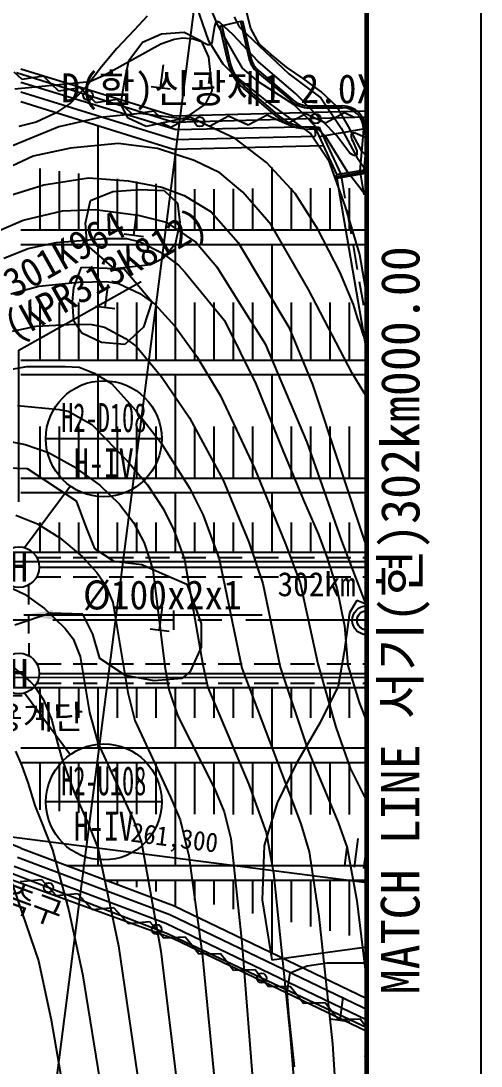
# Model space of a CAD drawing. Header units: millimetres. Extents: x 2406 to 3202, y 1103 to 1810.
# Drawn here: x 3154.3 to 3201.9, y 1428.7 to 1536.8 of the extents above; entities that cross this region are included whole.
import ezdxf
from ezdxf.enums import TextEntityAlignment as Align
from ezdxf.xclip import XClip

# ---------------------------------------------------------------- set-up
doc = ezdxf.new("R2010")
doc.units = ezdxf.units.MM
doc.header["$LTSCALE"] = 10
doc.header["$MEASUREMENT"] = 0
doc.header["$XCLIPFRAME"] = 2
for name, pattern in [('A-CENTR01', [2, 1.25, -0.25, 0.25, -0.25]), ('CENTER', [2, 1.25, -0.25, 0.25, -0.25]), ('HIDDEN', [0.375, 0.25, -0.125])]:
    doc.linetypes.add(name, pattern=pattern)
for name, color, linetype in [('TN-MACL', 6, 'A-CENTR01'), ('TN-MANH', 4, 'Continuous'), ('TZ-BASE', 253, 'Continuous'), ('TZ-CABL', 4, 'Continuous')]:
    doc.layers.add(name, color=color, linetype=linetype)
doc.layers.add('TX-PAPR', color=2, linetype='Continuous', plot=False)
doc.styles.add('HANA', font='GulimChe.ttf')
doc.styles.get("Standard").update_dxf_attribs({"font": 'GulimChe.ttf'})
doc.linetypes.add('I_LINE', pattern='A,3.5,["I",Standard,S=1,R=0,X=-1,Y=-0.5],3.5', length=7)
doc.linetypes.add('ZIGZAG', pattern='A,0.0001,-0.2,[131,ltypeshp.shx,S=0.2,R=0,X=-0.2,Y=0],-0.4,[131,ltypeshp.shx,S=0.2,R=180,X=0.2,Y=0],-0.2', length=0.8001)
doc.dimstyles.get("Standard").update_dxf_attribs({"dimtxt": 0.18, "dimasz": 0.18, "dimexe": 0.18, "dimexo": 0.0625, "dimgap": 0.09, "dimtad": 0, "dimtih": 1, "dimtoh": 1, "dimdec": 4, "dimzin": 0, "dimdsep": 46, "dimtxsty": 'Standard', "dimcen": 0.09, "dimadec": 0, "dimazin": 0, "dimtfac": 1, "dimtdec": 4, "dimtofl": 0, "dimtmove": 0, "dimatfit": 3, "dimfxl": 0, "dimtolj": 1, "dimtzin": 0, "dimarcsym": 0})

# ---------------------------------------------------------------- blocks, each defined once
blk = doc.blocks.new('JD-FHFJ6')
at = {"layer": 'TZ-BASE'}
for p, q in [((630.94, -335.28), (700, 202.17)), ((682.11, 64.3, 108.77), (683.6, 59.99, 108.77)), ((684.54, 61.63, 104.95), (683.53, 64.19, 104.95)), ((688, 61.21, 106.56), (687.57, 62.96, 106.56)), ((677.26, 62.49, 105.73), (675.94, 61.03, 105.73)), ((684.38, 61.87, 105), (684.24, 61.47, 105)), ((684.55, 61.93, 105), (684.38, 61.87, 105)), ((685.96, 59.14, 104.95), (684.54, 61.63, 104.95)), ((684.83, 61.81, 105), (684.55, 61.93, 105)), ((684.8, 61.47), (687.14, 62)), ((686.15, 60.59, 105), (684.83, 61.81, 105)), ((686.27, 62.43, 104.12), (686.78, 61.37, 104.12)), ((686.94, 61.96), (687.79, 58.19)), ((687.14, 62), (687.99, 58.23)), ((675.94, 61.03, 105.73), (674.13, 59.13, 105.73)), ((676.78, 59.79, 106.31), (678.76, 60.66, 106.31)), ((678.76, 60.66, 106.31), (681.1, 60.84, 106.31)), ((681.1, 60.84, 106.31), (682.87, 59.92, 106.31)), ((684.24, 61.47, 105), (684.03, 60.19, 105)), ((685.64, 57.71), (684.8, 61.47)), ((684.99, 61.52), (685.84, 57.75)), ((688.75, 57.81, 105), (686.15, 60.59, 105)), ((686.78, 61.37, 104.12), (688.24, 60.01, 104.12)), ((688.88, 59.61, 106.56), (688, 61.21, 106.56)), ((678.69, 59.58, 105), (672.82, 56.36, 105)), ((675.39, 57.91, 106.31), (676.78, 59.79, 106.31)), ((680.07, 60.07, 105), (678.69, 59.58, 105)), ((680.96, 60.2, 105), (680.07, 60.07, 105)), ((682.08, 60.1, 105), (680.96, 60.2, 105)), ((682.89, 59.83, 105), (682.08, 60.1, 105)), ((682.87, 59.92, 106.31), (683.62, 58.24, 106.31)), ((683.53, 59.54, 105), (682.89, 59.83, 105)), ((683.74, 59.51, 105), (683.53, 59.54, 105)), ((683.6, 59.99, 108.77), (685.09, 57.55, 108.77)), ((683.96, 59.65, 105), (683.74, 59.51, 105)), ((684.03, 60.19, 105), (683.96, 59.65, 105)), ((688.24, 60.01, 104.12), (691.94, 56.54, 104.12)), ((690.12, 58.52, 106.56), (688.88, 59.61, 106.56)), ((674.13, 59.13, 105.73), (672.56, 57.25, 105.73)), ((687.14, 57.12, 104.95), (685.96, 59.14, 104.95)), ((691.7, 57.21, 106.56), (690.12, 58.52, 106.56)), ((674.91, 55.69, 106.31), (675.39, 57.91, 106.31)), ((678.67, 55.09, 106.65), (678.98, 57.47, 106.65)), ((683.62, 58.24, 106.31), (683.83, 56.31, 106.31)), ((685.09, 57.55, 108.77), (686.35, 56.3, 108.77)), ((692.66, 54.44, 105), (688.75, 57.81, 105)), ((664.33, 55.92), (663.52, 56.7)), ((664.2, 57.05), (680, 52.17)), ((664.2, 57.05), (680, 52.17)), ((666.54, 56.27), (664.33, 55.92)), ((667.34, 55.5), (666.54, 56.27)), ((672.56, 57.25, 105.73), (671.14, 55.38, 105.73)), ((672.82, 56.36, 105), (671.33, 55.7, 105)), ((683.83, 56.31, 106.31), (683.95, 54.75, 106.31)), ((686.35, 56.3, 108.77), (689.92, 53.46, 108.77)), ((688.81, 55.69, 104.95), (687.14, 57.12, 104.95)), ((688.71, 56.67), (692.23, 53.68)), ((688.84, 56.82), (692.36, 53.83)), ((693.43, 56.03, 106.56), (691.7, 57.21, 106.56)), ((691.94, 56.54, 104.12), (695.26, 54.05, 104.12)), ((671.33, 55.7, 105), (663.59, 54.94, 105)), ((664.2, 55.65), (680.28, 50.75)), ((668.14, 54.72), (667.34, 55.5)), ((671.14, 55.38, 105.73), (669.33, 53.49, 105.73)), ((674.54, 53.38, 106.31), (674.91, 55.69, 106.31)), ((677.68, 55.22, 106.65), (679.67, 54.97, 106.65)), ((687.41, 55.15), (690.93, 52.16)), ((692.48, 53.3, 104.95), (688.81, 55.69, 104.95)), ((695.25, 54.7, 106.56), (693.43, 56.03, 106.56)), ((664.2, 54.65), (680.14, 49.74)), ((670.35, 55.07), (668.14, 54.72)), ((671.15, 54.29), (670.35, 55.07)), ((671.95, 53.51), (671.15, 54.29)), ((683.95, 54.75, 106.31), (683.27, 53.37, 106.31)), ((690.8, 52), (687.28, 54.99)), ((696.9, 50.1, 105), (692.66, 54.44, 105)), ((696.93, 53.11, 106.56), (695.25, 54.7, 106.56)), ((664.2, 53.65), (680, 48.74)), ((669.33, 53.49, 105.73), (667.78, 52.46, 105.73)), ((674.16, 53.86), (671.95, 53.51)), ((674.97, 53.08), (674.16, 53.86)), ((675.3, 51.94, 106.31), (674.54, 53.38, 106.31)), ((675.77, 52.3), (674.97, 53.08)), ((683.27, 53.37, 106.31), (681.17, 51.94, 106.31)), ((689.92, 53.46, 108.77), (694.21, 50.31, 108.77)), ((695.76, 50.01, 104.95), (692.48, 53.3, 104.95)), ((694.04, 53.21), (697.48, 53.21)), ((694.04, 53.01), (697.48, 53.01)), ((695.26, 54.05, 104.12), (697.36, 50.92, 104.12)), ((698.11, 51.09, 106.56), (696.93, 53.11, 106.56)), ((667.78, 52.46, 105.73), (665.78, 51.52, 105.73)), ((672.37, 52.01, 106), (668.12, 51.05, 106)), ((676.56, 52.41, 106), (672.37, 52.01, 106)), ((677.18, 51.06, 106.31), (675.3, 51.94, 106.31)), ((677.98, 52.65), (675.77, 52.3)), ((682.48, 51.65, 106), (676.56, 52.41, 106)), ((681.17, 51.94, 106.31), (677.18, 51.06, 106.31)), ((678.78, 51.88), (677.98, 52.65)), ((681.7, 52.03), (679.73, 50.98)), ((680, 52.17), (700, 52.71)), ((680, 52.17), (700, 52.71)), ((682.72, 51.56), (681.7, 52.03)), ((685.7, 52.14), (683.73, 51.09)), ((686.72, 51.67), (685.7, 52.14)), ((689.7, 52.25), (687.73, 51.2)), ((690.71, 51.78), (689.7, 52.25)), ((693.7, 52.37), (691.73, 51.31)), ((694.71, 51.89), (693.7, 52.37)), ((695.73, 51.42), (694.71, 51.89)), ((697.7, 52.48), (695.73, 51.42)), ((698.71, 52.01), (697.7, 52.48)), ((668.12, 51.05, 106), (662.56, 48.76, 106)), ((665.78, 51.52, 105.73), (663.99, 51.08, 105.73)), ((672.2, 40.38), (672.2, 51.16)), ((679.73, 50.98), (678.72, 51.45)), ((680.28, 50.75), (694.62, 51.09)), ((686.38, 49.83, 106), (682.48, 51.65, 106)), ((683.73, 51.09), (682.72, 51.56)), ((687.73, 51.2), (686.72, 51.67)), ((691.73, 51.31), (690.71, 51.78)), ((694.04, 51.01), (694.62, 51.01)), ((695.15, 50.81), (694.04, 50.81)), ((694.62, 51.09), (694.65, 50.09)), ((694.62, 51.01), (695.06, 51.01)), ((695.06, 51.01), (695.15, 50.81)), ((697.36, 50.92, 104.12), (698.97, 47.91, 104.12)), ((699.49, 48.51, 106.56), (698.11, 51.09, 106.56)), ((680.14, 49.74), (694.65, 50.09)), ((689.63, 47.35, 106), (686.38, 49.83, 106)), ((694.21, 50.31, 108.77), (696.04, 47.6, 108.77)), ((698.02, 46.4, 104.95), (695.76, 50.01, 104.95)), ((698.24, 48.33, 105), (696.9, 50.1, 105)), ((698.46, 50.37, 105), (698.34, 50.13, 105)), ((698.34, 50.13, 105), (698.46, 49.74, 105)), ((698.79, 50.37, 105), (698.46, 50.37, 105)), ((698.46, 49.74, 105), (698.56, 49.55, 105)), ((699.28, 50.18, 105), (698.79, 50.37, 105)), ((699.73, 49.96, 105), (699.28, 50.18, 105)), ((700, 49.88, 105), (699.73, 49.96, 105)), ((669.33, 48.83, 107), (665.47, 48.01, 107)), ((674.28, 49.32, 107), (669.33, 48.83, 107)), ((678.35, 48.8, 107), (674.28, 49.32, 107)), ((682.14, 47.56, 107), (678.35, 48.8, 107)), ((680, 48.74), (695.5, 49.11)), ((680.2, 40.38), (680.2, 48.74)), ((698.56, 49.55, 105), (698.98, 48.57, 105)), ((699.93, 49.22), (700, 49.22)), ((665.47, 48.01, 107), (660.07, 45.51, 107)), ((696.04, 47.6, 108.77), (697.72, 42.87, 108.77)), ((698.59, 48.12, 105), (698.24, 48.33, 105)), ((698.79, 48.05, 105), (698.59, 48.12, 105)), ((698.97, 48.15, 105), (698.79, 48.05, 105)), ((698.98, 48.57, 105), (698.97, 48.15, 105)), ((698.97, 47.91, 104.12), (700, 46.41, 104.12)), ((700, 47.98, 106.56), (699.49, 48.51, 106.56)), ((666.2, 40.38), (666.2, 46.74)), ((684.79, 46.28, 107), (682.14, 47.56, 107)), ((692.6, 44.15, 106), (689.63, 47.35, 106)), ((690.2, 40.38), (690.2, 46.84)), ((666.59, 45.05, 108), (671.2, 45.77, 108)), ((668.2, 40.38), (668.2, 46.47)), ((670.2, 40.38), (670.2, 46.2)), ((671.2, 45.77, 108), (675.29, 45.44, 108)), ((674.2, 40.38), (674.2, 45.66)), ((675.29, 45.44, 108), (678.78, 44.8, 108)), ((687.17, 44.28, 107), (684.79, 46.28, 107)), ((699.96, 43.82, 104.95), (698.02, 46.4, 104.95)), ((661.89, 43.59, 108), (666.59, 45.05, 108)), ((671.42, 43.42, 109.8), (673.71, 44.34, 109.8)), ((673.71, 44.34, 109.8), (676.52, 44.56, 109.8)), ((676.2, 40.38), (676.2, 45.4)), ((676.52, 44.56, 109.8), (679.02, 44.45, 109.8)), ((678.2, 40.38), (678.2, 45.13)), ((678.78, 44.8, 108), (681.11, 43.94, 108)), ((679.02, 44.45, 109.8), (680.41, 43.16, 109.8)), ((682.2, 40.38), (682.2, 44.59)), ((684.2, 40.38), (684.2, 44.61)), ((686.2, 40.38), (686.2, 44.63)), ((688.2, 40.38), (688.2, 44.66)), ((692.2, 40.38), (692.2, 44.71)), ((694.2, 40.38), (694.2, 44.71)), ((696.2, 40.38), (696.2, 44.71)), ((698.2, 40.38), (698.2, 44.71)), ((670.89, 41.06, 109.8), (671.42, 43.42, 109.8)), ((681.11, 43.94, 108), (683.9, 42.26, 108)), ((690.12, 40.9, 107), (687.17, 44.28, 107)), ((694.95, 40.47, 106), (692.6, 44.15, 106)), ((700, 43.72, 104.95), (699.96, 43.82, 104.95)), ((664.43, 41.38, 109), (668.5, 42.36, 109)), ((668.5, 42.36, 109), (671.9, 42.49, 109)), ((671.9, 42.49, 109), (676.34, 41.92, 109)), ((675.89, 39.84, 110.63), (676.2, 42.22, 110.63)), ((680.41, 43.16, 109.8), (680.67, 41.13, 109.8)), ((683.9, 42.26, 108), (686.69, 39.09, 108)), ((697.72, 42.87, 108.77), (699.26, 37.84, 108.77)), ((660.05, 39.5, 109), (664.43, 41.38, 109)), ((676.34, 41.92, 109), (679.25, 41.17, 109)), ((679.25, 41.17, 109), (682.36, 39.08, 109)), ((680.67, 41.13, 109.8), (680.16, 38.91, 109.8)), ((664.2, 40.38), (700, 40.38)), ((671.06, 38.79, 109.8), (670.89, 41.06, 109.8)), ((693.96, 34.21, 107), (690.12, 40.9, 107)), ((697.2, 36.04, 106), (694.95, 40.47, 106)), ((664.95, 38.44, 110), (667.85, 39.07, 110)), ((667.85, 39.07, 110), (672.92, 39.5, 110)), ((672.92, 39.5, 110), (675.15, 39.48, 110)), ((674.9, 39.97, 110.63), (676.89, 39.71, 110.63)), ((675.15, 39.48, 110), (676.56, 39.15, 110)), ((676.56, 39.15, 110), (678.78, 38.02, 110)), ((682.36, 39.08, 109), (684.48, 36.55, 109)), ((686.69, 39.09, 108), (691.95, 30.33, 108)), ((662.43, 37.47, 110), (664.95, 38.44, 110)), ((664.2, 38.88), (700, 38.88)), ((673.88, 36.35, 109.8), (671.06, 38.79, 109.8)), ((672.2, 26.88), (672.2, 38.88)), ((678.78, 38.02, 110), (680.53, 36.73, 110)), ((680.16, 38.91, 109.8), (678.94, 37.42, 109.8)), ((680.2, 26.88), (680.2, 38.88)), ((690.2, 26.88), (690.2, 38.88)), ((677.63, 36.77, 109.8), (673.88, 36.35, 109.8)), ((678.94, 37.42, 109.8), (677.63, 36.77, 109.8)), ((699.26, 37.84, 108.77), (700, 33.46, 108.77)), ((669.69, 34.41, 112.35), (670.48, 36.52, 112.35)), ((670.48, 36.52, 112.35), (674.89, 36.37, 112.35)), ((674.89, 36.37, 112.35), (677.74, 32.96, 112.35)), ((680.53, 36.73, 110), (681.2, 35.99, 110)), ((681.2, 35.99, 110), (685.28, 31.01, 110)), ((684.48, 36.55, 109), (686.67, 33.08, 109)), ((698.64, 32.66, 106), (697.2, 36.04, 106)), ((666.05, 34.57, 111), (670.15, 34.98, 111)), ((670.15, 34.98, 111), (673.06, 35.03, 111)), ((672.93, 32.36, 112.68), (673.23, 34.74, 112.68)), ((673.06, 35.03, 111), (674.32, 34.83, 111)), ((674.32, 34.83, 111), (676.5, 33.79, 111)), ((663.16, 33.78, 111), (666.05, 34.57, 111)), ((669.54, 32.95, 112.35), (669.69, 34.41, 112.35)), ((676.5, 33.79, 111), (678.08, 32.71, 111)), ((698.48, 25.55, 107), (693.96, 34.21, 107)), ((666.2, 26.88), (666.2, 32.88)), ((668.2, 26.88), (668.2, 32.88)), ((669.67, 30.94, 112.35), (669.54, 32.95, 112.35)), ((670.2, 26.88), (670.2, 32.88)), ((671.94, 32.49, 112.68), (673.92, 32.24, 112.68)), ((674.2, 26.88), (674.2, 32.88)), ((676.2, 26.88), (676.2, 32.88)), ((677.74, 32.96, 112.35), (676.9, 30.32, 112.35)), ((678.08, 32.71, 111), (680.13, 30.43, 111)), ((678.2, 26.88), (678.2, 32.88)), ((682.2, 26.88), (682.2, 32.88)), ((684.2, 26.88), (684.2, 32.88)), ((686.2, 26.88), (686.2, 32.88)), ((686.67, 33.08, 109), (689.47, 28.58, 109)), ((688.2, 26.88), (688.2, 32.88)), ((692.2, 26.88), (692.2, 32.88)), ((694.2, 26.88), (694.2, 32.88)), ((696.2, 26.88), (696.2, 32.88)), ((698.2, 26.88), (698.2, 32.88)), ((699.03, 31.3, 106), (698.64, 32.66, 106)), ((663.34, 29.92, 112), (665.8, 30.44, 112)), ((665.8, 30.44, 112), (669.86, 30.63, 112)), ((670.52, 29.7, 112.35), (669.67, 30.94, 112.35)), ((669.86, 30.63, 112), (671.55, 30.61, 112)), ((671.55, 30.61, 112), (672.87, 30.33, 112)), ((672.87, 30.33, 112), (675.04, 29.14, 112)), ((676.9, 30.32, 112.35), (674.96, 28.54, 112.35)), ((680.13, 30.43, 111), (682.41, 27.3, 111)), ((685.28, 31.01, 110), (688.52, 24.47, 110)), ((691.95, 30.33, 108), (694.38, 24.38, 108)), ((699.38, 30.37, 106), (699.03, 31.3, 106)), ((699.66, 29.5, 106), (699.38, 30.37, 106)), ((672.56, 28.75, 112.35), (670.52, 29.7, 112.35)), ((700, 28.71, 106), (699.66, 29.5, 106)), ((674.96, 28.54, 112.35), (672.56, 28.75, 112.35)), ((675.04, 29.14, 112), (676.17, 28.32, 112)), ((676.17, 28.32, 112), (678.8, 25.14, 112)), ((689.47, 28.58, 109), (693.81, 18.44, 109)), ((682.41, 27.3, 111), (684.85, 23.2, 111)), ((280, 26.85), (700, -27.12)), ((661.68, 25.71, 113), (664.8, 26.25, 113)), ((700, 26.88), (664.2, 26.88)), ((664.8, 26.25, 113), (668.79, 26.25, 113)), ((668.79, 26.25, 113), (670.23, 26.18, 113)), ((670.23, 26.18, 113), (671.8, 25.56, 113)), ((700, 25.38), (664.2, 25.38)), ((671.8, 25.56, 113), (673.57, 24.49, 113)), ((672.2, 14.71), (672.2, 25.38)), ((678.8, 25.14, 112), (681.67, 20.93, 112)), ((680.2, 14.71), (680.2, 25.38)), ((690.2, 14.71), (690.2, 25.38)), ((700, 23.08, 107), (698.48, 25.55, 107)), ((673.57, 24.49, 113), (676.1, 21.69, 113)), ((688.52, 24.47, 110), (691.4, 17.39, 110)), ((694.38, 24.38, 108), (700, 7.46, 108)), ((684.85, 23.2, 111), (688.38, 15.72, 111)), ((663.85, 22.2, 114), (668.15, 21.81, 114)), ((668.15, 21.81, 114), (669.1, 21.62, 114)), ((676.1, 21.69, 113), (678.69, 18.39, 113)), ((669.1, 21.62, 114), (671.53, 20.24, 114)), ((681.67, 20.93, 112), (685.15, 14.5, 112)), ((666.2, 14.71), (666.2, 20.05)), ((668.2, 14.71), (668.2, 20.05)), ((670.2, 14.71), (670.2, 20.05)), ((671.53, 20.24, 114), (675.31, 16.4, 114)), ((674.2, 14.71), (674.2, 20.05)), ((676.2, 14.71), (676.2, 20.05)), ((678.2, 14.71), (678.2, 20.05)), ((682.2, 14.71), (682.2, 20.05)), ((684.2, 14.71), (684.2, 20.05)), ((686.2, 14.71), (686.2, 20.05)), ((688.2, 14.71), (688.2, 20.05)), ((692.2, 14.71), (692.2, 20.05)), ((694.2, 14.71), (694.2, 20.05)), ((696.2, 14.71), (696.2, 20.05)), ((698.2, 14.71), (698.2, 20.05)), ((661.87, 18.73, 115), (664.66, 18.18, 115)), ((678.69, 18.39, 113), (681.68, 13.63, 113)), ((693.81, 18.44, 109), (697.38, 8.21, 109)), ((664.66, 18.18, 115), (667.05, 17.35, 115)), ((667.05, 17.35, 115), (669.63, 15.95, 115)), ((691.4, 17.39, 110), (693.55, 12.18, 110)), ((675.31, 16.4, 114), (677.31, 14, 114)), ((660.52, 15.85, 114.54), (664.86, 15.71, 114.54)), ((664.86, 15.71, 114.54), (669.93, 12.35, 114.54)), ((669.63, 15.95, 115), (672.38, 13.96, 115)), ((688.38, 15.72, 111), (691.56, 7.99, 111)), ((664.2, 14.71), (700, 14.71)), ((685.15, 14.5, 112), (687.81, 8.07, 112)), ((664.2, 13.21), (700, 13.21)), ((672.2, 7), (672.2, 13.21)), ((672.38, 13.96, 115), (674.41, 12.01, 115)), ((677.31, 14, 114), (678.97, 11.5, 114)), ((680.2, 7), (680.2, 13.21)), ((681.68, 13.63, 113), (683.07, 10.87, 113)), ((690.2, 7), (690.2, 13.21)), ((669.93, 12.35, 114.54), (670.92, 9.66, 114.54)), ((674.41, 12.01, 115), (675.86, 10.11, 115)), ((693.55, 12.18, 110), (695.02, 8.89, 110)), ((663.67, 10.86, 116), (665.91, 9.96, 116)), ((678.97, 11.5, 114), (680.04, 9.31, 114)), ((683.07, 10.87, 113), (684.74, 6.35, 113)), ((665.91, 9.96, 116), (668.25, 8.52, 116)), ((666.2, 7), (666.2, 10.11)), ((668.2, 7), (668.2, 10.11)), ((670.2, 7), (670.2, 10.11)), ((674.2, 7), (674.2, 10.11)), ((675.86, 10.11, 115), (676.97, 8.01, 115)), ((676.2, 7), (676.2, 10.11)), ((678.2, 7), (678.2, 10.11)), ((682.2, 7), (682.2, 10.11)), ((684.2, 7), (684.2, 10.11)), ((686.2, 7), (686.2, 10.11)), ((688.2, 7), (688.2, 10.11)), ((692.2, 7), (692.2, 10.11)), ((694.2, 7), (694.2, 10.11)), ((696.2, 7), (696.2, 10.11)), ((698.2, 7), (698.2, 10.11)), ((670.92, 9.66, 114.54), (671.81, 7.41, 114.54)), ((680.04, 9.31, 114), (681.13, 6.28, 114)), ((695.02, 8.89, 110), (695.83, 6.63, 110)), ((668.25, 8.52, 116), (670.55, 6.6, 116)), ((676.97, 8.01, 115), (677.86, 5.24, 115)), ((687.81, 8.07, 112), (689.26, 3.79, 112)), ((691.56, 7.99, 111), (693.1, 3.86, 111)), ((697.38, 8.21, 109), (700, 1.36, 109)), ((700, 7), (658, 7)), ((670.55, 6.6, 116), (672.07, 4.94, 116)), ((671.81, 7.41, 114.54), (673.82, 6.13, 114.54)), ((695.83, 6.63, 110), (696.92, 3.32, 110)), ((673.82, 6.13, 114.54), (676.71, 5.77, 114.54)), ((676.71, 5.77, 114.54), (679.07, 4.73, 114.54)), ((681.13, 6.28, 114), (683.04, -4.62, 114)), ((684.74, 6.35, 113), (687.07, -4.96, 113)), ((672.07, 4.94, 116), (672.98, 3.61, 116)), ((677.86, 5.24, 115), (679.09, -4.77, 115)), ((679.07, 4.73, 114.54), (681.37, 3.75, 114.54)), ((662.73, 3.58, 117), (664.59, 2.69, 117)), ((672.98, 3.61, 116), (673.73, 1.85, 116)), ((681.37, 3.75, 114.54), (682.87, -0.33, 114.54)), ((689.26, 3.79, 112), (691.03, -4.86, 112)), ((693.1, 3.86, 111), (694.93, -4.49, 111)), ((696.92, 3.32, 110), (697.69, -0.58, 110)), ((664.59, 2.69, 117), (666.65, 1.21, 117)), ((666.65, 1.21, 117), (668.79, -0.84, 117)), ((673.73, 1.85, 116), (675.28, -7.46, 116)), ((678.56, -1, 115.78), (678.87, 1.38, 115.78)), ((698.97, 2.04, 112.46), (698.21, 0.78, 112.46)), ((700, 1.65, 112.46), (698.97, 2.04, 112.46)), ((667.28, 0.72, 114.54), (663.59, -0.52, 114.54)), ((670.63, 0.63, 114.54), (667.28, 0.72, 114.54)), ((671.64, -1.44, 114.54), (670.63, 0.63, 114.54)), ((680, 1), (680, -1)), ((698.21, 0.78, 112.46), (697.66, -3.25, 112.46)), ((700, 1), (700, -1)), ((668.79, -0.84, 117), (669.62, -1.93, 117)), ((677.57, -0.88, 115.78), (679.55, -1.13, 115.78)), ((682.87, -0.33, 114.54), (682.86, -2.79, 114.54)), ((697.69, -0.58, 110), (698.05, -4.68, 110)), ((669.62, -1.93, 117), (670.33, -3.73, 117)), ((672.38, -3.94, 114.54), (671.64, -1.44, 114.54)), ((682.86, -2.79, 114.54), (681.72, -5.3, 114.54)), ((670.33, -3.73, 117), (671.29, -9.53, 117)), ((675.04, -5.71, 114.54), (672.38, -3.94, 114.54)), ((697.66, -3.25, 112.46), (697.05, -6.8, 112.46)), ((663.06, -4.54, 118), (665.21, -6.36, 118)), ((679.09, -4.77, 115), (679.5, -7.17, 115)), ((681.72, -5.3, 114.54), (680.86, -6.01, 114.54)), ((683.04, -4.62, 114), (683.55, -6.95, 114)), ((687.07, -4.96, 113), (693.17, -21.07, 113)), ((691.03, -4.86, 112), (693.9, -13.4, 112)), ((694.93, -4.49, 111), (696.81, -11.05, 111)), ((698.05, -4.68, 110), (699.21, -8.5, 110)), ((665.21, -6.36, 118), (665.54, -6.7, 118)), ((678.01, -6.26, 114.54), (675.04, -5.71, 114.54)), ((680.86, -6.01, 114.54), (678.01, -6.26, 114.54)), ((700, -7), (661.2, -7)), ((665.54, -6.7, 118), (666.53, -8.22, 118)), ((666.2, -10.1), (666.2, -7)), ((668.2, -10.1), (668.2, -7)), ((670.2, -10.1), (670.2, -7)), ((672.2, -13.21), (672.2, -7)), ((674.2, -10.1), (674.2, -7)), ((675.28, -7.46, 116), (676.01, -10.37, 116)), ((676.2, -10.1), (676.2, -7)), ((678.2, -10.1), (678.2, -7)), ((679.5, -7.17, 115), (680.46, -9.93, 115)), ((680.2, -13.21), (680.2, -7)), ((682.2, -10.1), (682.2, -7)), ((683.55, -6.95, 114), (687.81, -16.97, 114)), ((684.2, -10.1), (684.2, -7)), ((686.2, -10.1), (686.2, -7)), ((688.2, -10.1), (688.2, -7)), ((690.2, -13.21), (690.2, -7)), ((692.2, -10.1), (692.2, -7)), ((694.2, -10.1), (694.2, -7)), ((697.05, -6.8, 112.46), (695.19, -10.56, 112.46)), ((696.2, -10.1), (696.2, -7)), ((698.2, -10.1), (698.2, -7)), ((656.59, -7.8), (664.35, -7.78)), ((666.53, -8.22, 118), (667.4, -10.33, 118)), ((699.21, -8.5, 110), (700, -10.5, 110)), ((671.29, -9.53, 117), (672.18, -12.66, 117)), ((667.4, -10.33, 118), (667.97, -12.57, 118)), ((676.01, -10.37, 116), (679.7, -18.3, 116)), ((680.46, -9.93, 115), (684.23, -17.39, 115)), ((695.19, -10.56, 112.46), (692.69, -14.84, 112.46)), ((696.81, -11.05, 111), (698.29, -15.31, 111)), ((667.97, -12.57, 118), (668.43, -14.28, 118)), ((672.18, -12.66, 117), (675.9, -20.73, 117)), ((663.63, -13.55, 119), (664.29, -15.05, 119)), ((664.2, -13.21), (700, -13.21)), ((693.9, -13.4, 112), (697.06, -20.92, 112)), ((664.2, -14.71), (700, -14.71)), ((664.29, -15.05, 119), (664.92, -16.79, 119)), ((666.2, -19.62), (666.2, -14.71)), ((668.2, -19.76), (668.2, -14.71)), ((668.43, -14.28, 118), (669.07, -16.01, 118)), ((670.2, -19.9), (670.2, -14.71)), ((672.2, -25.38), (672.2, -14.71)), ((674.2, -20.05), (674.2, -14.71)), ((676.2, -20.05), (676.2, -14.71)), ((678.2, -20.06), (678.2, -14.71)), ((680.2, -25.38), (680.2, -14.71)), ((682.2, -20.07), (682.2, -14.71)), ((684.2, -20.07), (684.2, -14.71)), ((686.2, -20.08), (686.2, -14.71)), ((688.2, -20.08), (688.2, -14.71)), ((690.2, -25.38), (690.2, -14.71)), ((692.69, -14.84, 112.46), (690.73, -18.89, 112.46)), ((692.2, -20.09), (692.2, -14.71)), ((694.2, -20.09), (694.2, -14.71)), ((696.2, -20.1), (696.2, -14.71)), ((698.2, -20.1), (698.2, -14.71)), ((669.07, -16.01, 118), (669.69, -17.72, 118)), ((698.29, -15.31, 111), (700, -18.74, 111)), ((664.92, -16.79, 119), (665.65, -19.16, 119)), ((687.81, -16.97, 114), (689.59, -21.94, 114)), ((669.69, -17.72, 118), (671.21, -21.13, 118)), ((679.7, -18.3, 116), (680.69, -20.65, 116)), ((684.23, -17.39, 115), (685.23, -19.8, 115)), ((665.65, -19.16, 119), (667.46, -23.74, 119)), ((690.73, -18.89, 112.46), (689.4, -23.29, 112.46)), ((685.23, -19.8, 115), (685.94, -22.58, 115)), ((664.2, -23.56), (657.73, -20.95)), ((671.21, -21.13, 118), (672.16, -23.52, 118)), ((675.9, -20.73, 117), (676.69, -22.97, 117)), ((680.69, -20.65, 116), (681.58, -24.38, 116)), ((693.17, -21.07, 113), (694.05, -23.96, 113)), ((697.06, -20.92, 112), (697.99, -23.52, 112)), ((685.94, -22.58, 115), (687.06, -33.33, 115)), ((689.59, -21.94, 114), (690.36, -26.11, 114)), ((699.09, -22.56, 112.46), (698.71, -25.53, 112.46)), ((664.2, -23.56), (680, -29.5)), ((667.46, -23.74, 119), (669.15, -30.05, 119)), ((672.16, -23.52, 118), (674.31, -33.66, 118)), ((676.69, -22.97, 117), (678.7, -34.22, 117)), ((689.4, -23.29, 112.46), (689.17, -28.92, 112.46)), ((697.72, -25.41, 112.46), (697.97, -23.42, 112.46)), ((697.99, -23.52, 112), (698.98, -29.01, 112)), ((699.7, -25.66, 112.46), (699.96, -23.68, 112.46)), ((663.85, -24.5), (679.61, -30.42)), ((681.58, -24.38, 116), (682.97, -34.46, 116)), ((694.05, -23.96, 113), (695.04, -30.6, 113)), ((663.5, -25.43), (679.21, -31.34)), ((669.04, -25.38), (700, -25.38)), ((662.93, -26.71), (680, -32.91)), ((662.93, -26.71), (680, -32.91)), ((663.07, -26.57, 120), (666.03, -35.21, 120)), ((664.11, -27.03), (666.34, -26.82)), ((666.34, -26.82), (667.09, -27.65)), ((673.03, -26.88), (700, -26.88)), ((674.2, -27.32), (674.2, -26.88)), ((676.2, -27.6), (676.2, -26.88)), ((678.2, -28.05), (678.2, -26.88)), ((680.2, -29.6), (680.2, -26.88)), ((682.2, -28.96), (682.2, -26.88)), ((684.2, -29.41), (684.2, -26.88)), ((686.2, -29.87), (686.2, -26.88)), ((688.2, -30.32), (688.2, -26.88)), ((690.2, -34.4), (690.2, -26.88)), ((690.36, -26.11, 114), (692.08, -42.91, 114)), ((692.2, -31.23), (692.2, -26.88)), ((694.2, -31.68), (694.2, -26.88)), ((696.2, -32.13), (696.2, -26.88)), ((698.2, -32.59), (698.2, -26.88)), ((667.09, -27.65), (667.84, -28.47)), ((667.84, -28.47), (670.07, -28.26)), ((670.07, -28.26), (670.82, -29.09)), ((670.82, -29.09), (671.57, -29.92)), ((689.17, -28.92, 112.46), (690.18, -35.11, 112.46)), ((698.98, -29.01, 112), (700, -37.52, 112)), ((669.15, -30.05, 119), (670.59, -36.56, 119)), ((671.57, -29.92), (673.8, -29.71)), ((673.8, -29.71), (674.55, -30.53)), ((680, -29.5), (700, -39.11)), ((674.55, -30.53), (675.3, -31.36)), ((675.3, -31.36), (677.53, -31.15)), ((677.53, -31.15), (678.28, -31.98)), ((679.21, -31.34), (699.14, -40.92)), ((679.61, -30.42), (699.57, -40.01)), ((695.04, -30.6, 113), (696.46, -43.81, 113)), ((678.28, -31.98), (678.99, -32.84)), ((678.99, -32.84), (681.22, -32.75)), ((680, -32.91), (700, -42.51)), ((680, -32.91), (700, -42.51)), ((681.22, -32.75), (681.93, -33.62)), ((687.06, -33.33, 115), (688.38, -50.15, 115)), ((674.31, -33.66, 118), (676.46, -48.3, 118)), ((678.7, -34.22, 117), (680.64, -50.3, 117)), ((681.93, -33.62), (682.62, -34.5)), ((682.62, -34.5), (684.85, -34.45)), ((682.97, -34.46, 116), (684.47, -49.8, 116)), ((684.85, -34.45), (685.54, -35.32)), ((690.18, -35.11, 112.46), (700, -33.77, 112.46)), ((666.03, -35.21, 120), (667.34, -41.34, 120)), ((685.53, -35.31), (686.22, -36.18)), ((693.82, -35.73, 111.58), (695.91, -35.44, 111.58)), ((695.91, -35.44, 111.58), (697.78, -35.43, 111.58)), ((697.78, -35.43, 111.58), (699.62, -35.42, 111.58)), ((699.62, -35.42, 111.58), (700, -35.44, 111.58)), ((670.59, -36.56, 119), (672.97, -51.31, 119)), ((686.22, -36.18), (688.46, -36.13)), ((688.46, -36.13), (689.15, -37.01)), ((691.78, -38.45, 111.58), (692.07, -36.48, 111.58)), ((692.07, -36.48, 111.58), (693.82, -35.73, 111.58)), ((689.15, -37.01), (689.84, -37.89)), ((689.84, -37.89), (692.08, -37.84)), ((692.08, -37.84), (692.77, -38.71)), ((691.95, -40.69, 111.58), (691.78, -38.45, 111.58)), ((692.77, -38.71), (693.46, -39.59)), ((693.46, -39.59), (695.7, -39.54)), ((695.7, -39.54), (696.39, -40.42)), ((697.25, -41.37, 112.76), (697.56, -38.99, 112.76)), ((692.54, -46.2, 111.58), (691.95, -40.69, 111.58)), ((696.39, -40.42), (697.08, -41.3)), ((699.14, -40.92), (700, -41.32)), ((699.57, -40.01), (700, -40.21)), ((667.34, -41.34, 120), (669.29, -52.68, 120)), ((696.26, -41.24, 112.76), (698.24, -41.5, 112.76)), ((697.08, -41.3), (699.31, -41.24)), ((699.31, -41.24), (700.01, -42.12)), ((692.08, -42.91, 114), (692.45, -47.68, 114)), ((696.46, -43.81, 113), (696.68, -47.05, 113))]:
    blk.add_line(p, q, dxfattribs=at)
at = {"layer": 'TZ-BASE', "ltscale": 0.2}
for p, q in [((680.02, 51.48), (663.75, 56.63)), ((700, 52.04), (680.02, 51.48)), ((657.02, -23.75), (679.39, -32.41)), ((679.39, -32.41), (700, -42.12))]:
    blk.add_line(p, q, dxfattribs=at)
at = {"layer": 'TZ-BASE', "linetype": 'Continuous'}
for p, q in [((694.62, 51.01), (696.9, 46.07)), ((700.08, 50.88), (695.08, 50.02)), ((695.15, 50.81), (697.31, 46.14)), ((699.68, 50.81), (699.28, 46.48)), ((700.08, 50.88), (699.69, 46.55)), ((699.77, 46.57), (696.82, 46.06)), ((699.77, 46.57), (700, 45.26)), ((696.82, 46.06), (700, 27.64)), ((699.81, 46.37), (696.85, 45.86)), ((699.83, 46.22), (696.88, 45.71))]:
    blk.add_line(p, q, dxfattribs=at)
at = {"layer": 'TZ-BASE', "linetype": 'HIDDEN'}
for p, q in [((697.31, 46.14), (700, 30.58)), ((699.28, 46.48), (700, 42.33))]:
    blk.add_line(p, q, dxfattribs=at)
at = {"layer": 'TZ-BASE', "linetype": 'I_LINE', "ltscale": 0.2}
for p, q in [((484.73, 6.12), (700.4, 6.07)), ((453.96, -6.09), (700, -5.89))]:
    blk.add_line(p, q, dxfattribs=at)
at = {"layer": 'TZ-BASE', "linetype": 'CENTER', "flags": 128}
blk.add_lwpolyline([(700, 0), (280, 0), (0, 0)], dxfattribs=at)
at = {"layer": 'TZ-BASE'}
for centre, radius in [((671.15, 54.29), 0.5), ((682.72, 51.56), 0.5), ((694.71, 51.89), 0.5), ((700, 0), 1.5), ((700, 0), 1), ((667.06, -27.64), 0.5), ((678.25, -31.97), 0.5), ((689.14, -37.01), 0.5)]:
    blk.add_circle(centre, radius, dxfattribs=at)
for centre, radius, start, end in [((690.52, 58.8), 5, 192.6885, 229.6477), ((690.52, 58.8), 4.8, 192.6885, 229.6477), ((690.52, 58.8), 2.8, 192.6885, 229.6477), ((690.52, 58.8), 2.6, 192.6885, 229.6477), ((694.04, 55.81), 2.8, 229.6477, 269.953), ((694.04, 55.81), 2.6, 229.6477, 269.953), ((697.48, 50.81), 2.4, 0.0187, 89.9542), ((697.48, 50.81), 2.2, 0.0213, 89.9543), ((694.04, 55.81), 5, 229.6477, 269.953), ((694.04, 55.81), 4.8, 229.6477, 269.953)]:
    blk.add_arc(centre, radius, start, end, dxfattribs=at)
at = {"layer": 'TZ-BASE', "linetype": 'ByBlock'}
blk.add_point((699.84, -45.1), dxfattribs=at)
at = {"layer": 'TZ-BASE', "style": 'HANA'}
for s, height, rotation, p in [('D(함)신광제1 2.0X1 사80%%D', 3, 359.7997, (668.37, 53.58)), ('교량점검용계단', 2.5, 0.3965, (648.73, -11.39)), ('261,300', 2, 352.6776, (675.5, -22.88)), ('수로측구', 2.5, 339.4521, (656.2, -27.29))]:
    blk.add_text(s, height=height, rotation=rotation, dxfattribs=at).set_placement(p)
blk.add_text('302km', height=2.5, dxfattribs=at).set_placement((690.77, 2.49))

msp = doc.modelspace()

# ---------------------------------------------------------------- linework, layer by layer
at = {"layer": 'TN-MACL', "const_width": 0.5}
msp.add_lwpolyline([(3190.05, 1549.8), (3190.05, 1399.8)], dxfattribs=at)
at = {"layer": 'TN-MANH'}
for centre in [(3154.05, 1480.3, 250.34), (3154.06, 1469.3, 250.34)]:
    msp.add_circle(centre, 2.1, dxfattribs=at)
at = {"layer": 'TX-PAPR'}
msp.add_lwpolyline([(2405.89, 1103.05), (3201.89, 1103.05), (3201.89, 1619.05), (2405.89, 1619.05)], close=True, dxfattribs=at)
msp.add_lwpolyline([(2490.05, 1549.8), (3190.05, 1549.8), (3190.05, 1399.8), (2490.05, 1399.8), (2490.05, 1549.8)], dxfattribs=at)
at = {"layer": 'TZ-BASE'}
for p, q in [((3168.83, 1493.58, 250.34), (3156.83, 1493.58, 250.34)), ((3154.63, 1482.32, 250.34), (3159.36, 1488.69, 250.34)), ((3154.64, 1467.28, 250.34), (3159.37, 1460.9, 250.34)), ((3168.84, 1456.01, 250.34), (3156.84, 1456.01, 250.34))]:
    msp.add_line(p, q, dxfattribs=at)
at = {"layer": 'TZ-BASE', "elevation": 250.34, "flags": 128}
msp.add_lwpolyline([(3154.05, 1487.05), (3154.05, 1502.75), (3166.71, 1509.84)], dxfattribs=at)
at = {"layer": 'TZ-BASE'}
for centre in [(3162.83, 1493.58, 250.34), (3162.84, 1456.01, 250.34)]:
    msp.add_circle(centre, 6, dxfattribs=at)
at = {"layer": 'TZ-CABL', "linetype": 'HIDDEN'}
for points in [[(3155.9, 1481.3), (3190.05, 1481.3)], [(3155.9, 1479.3), (3190.05, 1479.3)]]:
    msp.add_lwpolyline(points, dxfattribs=at)
at = {"layer": 'TZ-CABL', "linetype": 'ZIGZAG', "ltscale": 0.5}
msp.add_lwpolyline([(3156.15, 1480.3), (3190.05, 1480.3)], dxfattribs=at)
at = {"layer": 'TZ-CABL', "linetype": 'HIDDEN', "ltscale": 0.8, "elevation": 250.34}
msp.add_lwpolyline([(3155.05, 1478.45), (3155.06, 1471.15)], dxfattribs=at)
at = {"layer": 'TZ-CABL', "linetype": 'HIDDEN', "elevation": 250.34}
for points in [[(3155.91, 1470.3), (3190.06, 1470.3)], [(3155.91, 1468.3), (3190.06, 1468.3)]]:
    msp.add_lwpolyline(points, dxfattribs=at)
at = {"layer": 'TZ-CABL', "linetype": 'ZIGZAG', "ltscale": 0.5, "elevation": 250.34}
msp.add_lwpolyline([(3156.16, 1469.3), (3190.06, 1469.3)], dxfattribs=at)

# ---------------------------------------------------------------- block references
at = {"layer": 'TZ-BASE'}
ref = msp.add_blockref('JD-FHFJ6', (2490.05, 1474.8), dxfattribs=at)
XClip(ref).set_block_clipping_path([(-0.0000000004, -75), (700.0000000006, 75.0000000039)])

# ---------------------------------------------------------------- texts
at = {"layer": 'TN-MACL'}
msp.add_text('MATCH LINE 서기(현)302㎞000.00', height=4, rotation=90, dxfattribs=at).set_placement((3193.51, 1474.8), align=Align.MIDDLE_CENTER)
at = {"layer": 'TN-MANH', "linetype": 'ByBlock'}
for p in [(3154.05, 1480.3, 250.34), (3154.06, 1469.3, 250.34)]:
    msp.add_text('H', height=3, dxfattribs=at).set_placement(p, align=Align.MIDDLE)
at = {"layer": 'TZ-BASE'}
for s, p in [('301K964', (3153.54, 1508.09, 250.34)), ('(KPR313K812)', (3153.54, 1503.61, 250.34))]:
    msp.add_text(s, height=3, rotation=29.2387, dxfattribs=at).set_placement(p)
for s, width, p in [('H2-D108', 0.65, (3162.83, 1495.74, 250.34)), ('H-IV', 0.8, (3162.83, 1491.08, 250.34)), ('H2-U108', 0.65, (3162.83, 1458.17, 250.34)), ('H-IV', 0.8, (3162.83, 1453.51, 250.34))]:
    msp.add_text(s, height=3, dxfattribs=dict(at, width=width)).set_placement(p, align=Align.MIDDLE)
msp.add_text('Ø100x2x1', height=3, rotation=0.0518, dxfattribs=at).set_placement((3168.9, 1477.43, 250.34), align=Align.MIDDLE)

# ---------------------------------------------------------------- leaders
msp.add_leader([(3154.55, 1475.36, 250.34), (3179.21, 1475.36, 250.34)], dimstyle='Standard', override={"dimtxt": 3, "dimasz": 3, "dimexe": 2, "dimexo": 3, "dimgap": 1, "dimtad": 0, "dimtih": 0, "dimcen": 1, "dimaunit": 1, "dimadec": 8, "dimtix": 1, "dimtofl": 1, "dimtmove": 2, "dimtvp": 2}, dxfattribs=at)

doc.saveas('drawing.dxf')
